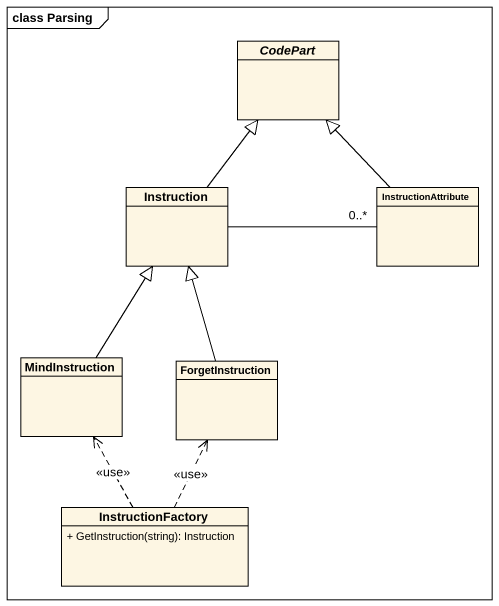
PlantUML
@startuml
mainframe class Parsing
hide circle
hide empty members
skinparam classAttributeIconSize 0
abstract class CodePart
class Instruction
class InstructionAttribute
class MindInstruction
class ForgetInstruction
class InstructionFactory {
  + GetInstruction(string): Instruction
}
Instruction -up-|> CodePart
Instruction -right- "0..*" InstructionAttribute
InstructionAttribute -up-|> CodePart
MindInstruction -up-|> Instruction
ForgetInstruction -up-|> Instruction
InstructionFactory .up.> MindInstruction : <<use>>
InstructionFactory .up.> ForgetInstruction : <<use>>
@enduml
